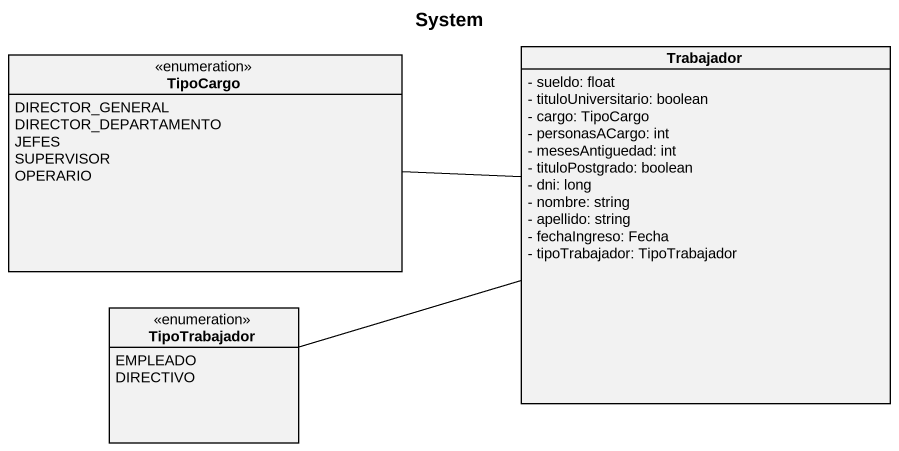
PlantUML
@startuml
title System
hide circle
hide empty members
skinparam classAttributeIconSize 0
enum TipoCargo {
  DIRECTOR_GENERAL
  DIRECTOR_DEPARTAMENTO
  JEFES
  SUPERVISOR
  OPERARIO
}
class Trabajador {
  - sueldo: float
  - tituloUniversitario: boolean
  - cargo: TipoCargo
  - personasACargo: int
  - mesesAntiguedad: int
  - tituloPostgrado: boolean
  - dni: long
  - nombre: string
  - apellido: string
  - fechaIngreso: Fecha
  - tipoTrabajador: TipoTrabajador
}
enum TipoTrabajador {
  EMPLEADO
  DIRECTIVO
}
TipoCargo -right- Trabajador
TipoTrabajador -right- Trabajador
@enduml
